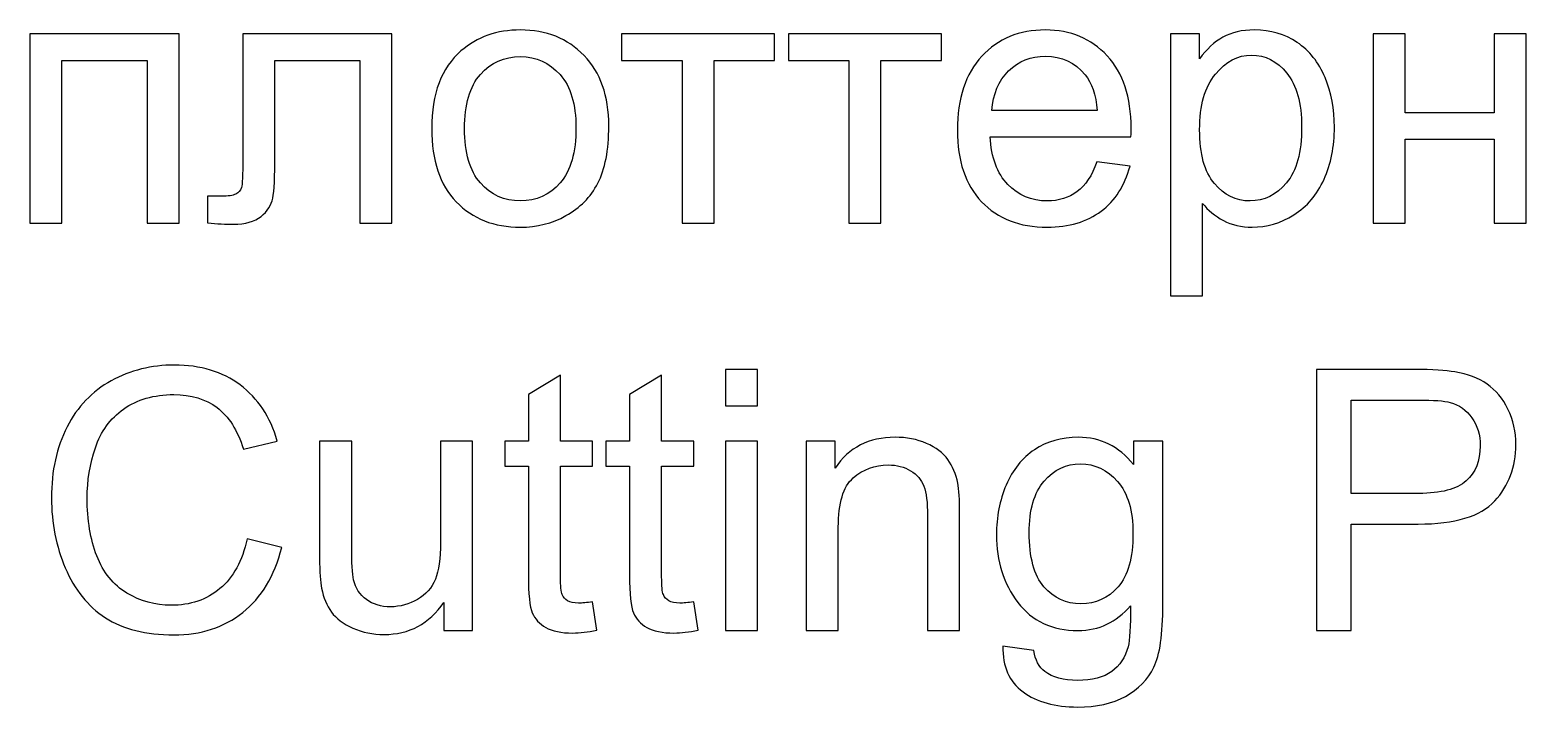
# Model space of a CAD drawing. Header units: centimetres. Extents: x -73.3 to 26.2, y -19.8 to 24.4.
# Drawn here: x -29.373 to -25.895, y 13.987 to 15.559 of the extents above; entities that cross this region are included whole.
import ezdxf

# ---------------------------------------------------------------- set-up
doc = ezdxf.new("R2010")
doc.units = ezdxf.units.CM
doc.header["$MEASUREMENT"] = 0
doc.layers.add('layer 1', color=7, linetype='Continuous')

msp = doc.modelspace()

# ---------------------------------------------------------------- linework, layer by layer
at = {"layer": 'layer 1', "color": 250}
for points, knots in [([(-29.37258, 15.54962), (-29.37258, 15.54962), (-29.02545, 15.54962), (-29.02545, 15.54962), (-29.02545, 15.54962), (-29.02545, 15.54962), (-29.02545, 15.1102), (-29.02545, 15.1102), (-29.02545, 15.1102), (-29.02545, 15.1102), (-29.09995, 15.1102), (-29.09995, 15.1102), (-29.09995, 15.1102), (-29.09995, 15.1102), (-29.09995, 15.48781), (-29.09995, 15.48781), (-29.09995, 15.48781), (-29.09995, 15.48781), (-29.29807, 15.48781), (-29.29807, 15.48781), (-29.29807, 15.48781), (-29.29807, 15.48781), (-29.29807, 15.1102), (-29.29807, 15.1102), (-29.29807, 15.1102), (-29.29807, 15.1102), (-29.37258, 15.1102), (-29.37258, 15.1102), (-29.37258, 15.1102), (-29.37258, 15.1102), (-29.37258, 15.54962), (-29.37258, 15.54962)], [0, 0, 0, 0, 0.1111111, 0.1111111, 0.1111111, 0.1111111, 0.2222222, 0.2222222, 0.2222222, 0.2222222, 0.3333333, 0.3333333, 0.3333333, 0.3333333, 0.4444444, 0.4444444, 0.4444444, 0.4444444, 0.5555556, 0.5555556, 0.5555556, 0.5555556, 0.6666667, 0.6666667, 0.6666667, 0.6666667, 0.7777778, 0.7777778, 0.7777778, 0.7777778, 1, 1, 1, 1]), ([(-28.8777, 15.54962), (-28.8777, 15.54962), (-28.53141, 15.54962), (-28.53141, 15.54962), (-28.53141, 15.54962), (-28.53141, 15.54962), (-28.53141, 15.11062), (-28.53141, 15.11062), (-28.53141, 15.11062), (-28.53141, 15.11062), (-28.60592, 15.11062), (-28.60592, 15.11062), (-28.60592, 15.11062), (-28.60592, 15.11062), (-28.60592, 15.48781), (-28.60592, 15.48781), (-28.60592, 15.48781), (-28.60592, 15.48781), (-28.8032, 15.48781), (-28.8032, 15.48781), (-28.8032, 15.48781), (-28.8032, 15.48781), (-28.8032, 15.26923), (-28.8032, 15.26923), (-28.8032, 15.26923), (-28.8032, 15.21829), (-28.80489, 15.18471), (-28.80813, 15.16834), (-28.80813, 15.16834), (-28.81152, 15.15211), (-28.82055, 15.138), (-28.83537, 15.12586), (-28.83537, 15.12586), (-28.85033, 15.11373), (-28.87178, 15.10766), (-28.89986, 15.10766), (-28.89986, 15.10766), (-28.91721, 15.10766), (-28.93725, 15.10879), (-28.95983, 15.11091), (-28.95983, 15.11091), (-28.95983, 15.11091), (-28.95983, 15.17285), (-28.95983, 15.17285), (-28.95983, 15.17285), (-28.95983, 15.17285), (-28.92723, 15.17285), (-28.92723, 15.17285), (-28.92723, 15.17285), (-28.91185, 15.17285), (-28.90085, 15.17441), (-28.89421, 15.17765), (-28.89421, 15.17765), (-28.88758, 15.18076), (-28.88321, 15.18584), (-28.88095, 15.19275), (-28.88095, 15.19275), (-28.87883, 15.19966), (-28.8777, 15.2221), (-28.8777, 15.26006), (-28.8777, 15.26006), (-28.8777, 15.26006), (-28.8777, 15.54962), (-28.8777, 15.54962)], [0, 0, 0, 0, 0.0588235, 0.0588235, 0.0588235, 0.0588235, 0.1176471, 0.1176471, 0.1176471, 0.1176471, 0.1764706, 0.1764706, 0.1764706, 0.1764706, 0.2352941, 0.2352941, 0.2352941, 0.2352941, 0.2941176, 0.2941176, 0.2941176, 0.2941176, 0.3529412, 0.3529412, 0.3529412, 0.3529412, 0.4117647, 0.4117647, 0.4117647, 0.4117647, 0.4705882, 0.4705882, 0.4705882, 0.4705882, 0.5294118, 0.5294118, 0.5294118, 0.5294118, 0.5882353, 0.5882353, 0.5882353, 0.5882353, 0.6470588, 0.6470588, 0.6470588, 0.6470588, 0.7058824, 0.7058824, 0.7058824, 0.7058824, 0.7647059, 0.7647059, 0.7647059, 0.7647059, 0.8235294, 0.8235294, 0.8235294, 0.8235294, 0.8823529, 0.8823529, 0.8823529, 0.8823529, 1, 1, 1, 1]), ([(-28.43857, 15.32991), (-28.43857, 15.41105), (-28.41599, 15.47116), (-28.3707, 15.51025), (-28.3707, 15.51025), (-28.33302, 15.54271), (-28.28687, 15.55894), (-28.23255, 15.55894), (-28.23255, 15.55894), (-28.17229, 15.55894), (-28.1229, 15.53918), (-28.08452, 15.49967), (-28.08452, 15.49967), (-28.04628, 15.4603), (-28.02709, 15.40569), (-28.02709, 15.33612), (-28.02709, 15.33612), (-28.02709, 15.27968), (-28.03555, 15.23537), (-28.05249, 15.20305), (-28.05249, 15.20305), (-28.06942, 15.17074), (-28.09412, 15.14562), (-28.12657, 15.1277), (-28.12657, 15.1277), (-28.15889, 15.10978), (-28.19431, 15.10089), (-28.23255, 15.10089), (-28.23255, 15.10089), (-28.29407, 15.10089), (-28.34374, 15.1205), (-28.3817, 15.15987), (-28.3817, 15.15987), (-28.41966, 15.19924), (-28.43857, 15.25597), (-28.43857, 15.32991)], [0, 0, 0, 0, 0.1, 0.1, 0.1, 0.1, 0.2, 0.2, 0.2, 0.2, 0.3, 0.3, 0.3, 0.3, 0.4, 0.4, 0.4, 0.4, 0.5, 0.5, 0.5, 0.5, 0.6, 0.6, 0.6, 0.6, 0.7, 0.7, 0.7, 0.7, 0.8, 0.8, 0.8, 0.8, 1, 1, 1, 1]), ([(-27.99732, 15.54962), (-27.99732, 15.54962), (-27.64172, 15.54962), (-27.64172, 15.54962), (-27.64172, 15.54962), (-27.64172, 15.54962), (-27.64172, 15.48781), (-27.64172, 15.48781), (-27.64172, 15.48781), (-27.64172, 15.48781), (-27.78226, 15.48781), (-27.78226, 15.48781), (-27.78226, 15.48781), (-27.78226, 15.48781), (-27.78226, 15.1102), (-27.78226, 15.1102), (-27.78226, 15.1102), (-27.78226, 15.1102), (-27.85677, 15.1102), (-27.85677, 15.1102), (-27.85677, 15.1102), (-27.85677, 15.1102), (-27.85677, 15.48781), (-27.85677, 15.48781), (-27.85677, 15.48781), (-27.85677, 15.48781), (-27.99732, 15.48781), (-27.99732, 15.48781), (-27.99732, 15.48781), (-27.99732, 15.48781), (-27.99732, 15.54962), (-27.99732, 15.54962)], [0, 0, 0, 0, 0.1111111, 0.1111111, 0.1111111, 0.1111111, 0.2222222, 0.2222222, 0.2222222, 0.2222222, 0.3333333, 0.3333333, 0.3333333, 0.3333333, 0.4444444, 0.4444444, 0.4444444, 0.4444444, 0.5555556, 0.5555556, 0.5555556, 0.5555556, 0.6666667, 0.6666667, 0.6666667, 0.6666667, 0.7777778, 0.7777778, 0.7777778, 0.7777778, 1, 1, 1, 1]), ([(-27.60955, 15.54962), (-27.60955, 15.54962), (-27.25395, 15.54962), (-27.25395, 15.54962), (-27.25395, 15.54962), (-27.25395, 15.54962), (-27.25395, 15.48781), (-27.25395, 15.48781), (-27.25395, 15.48781), (-27.25395, 15.48781), (-27.39449, 15.48781), (-27.39449, 15.48781), (-27.39449, 15.48781), (-27.39449, 15.48781), (-27.39449, 15.1102), (-27.39449, 15.1102), (-27.39449, 15.1102), (-27.39449, 15.1102), (-27.469, 15.1102), (-27.469, 15.1102), (-27.469, 15.1102), (-27.469, 15.1102), (-27.469, 15.48781), (-27.469, 15.48781), (-27.469, 15.48781), (-27.469, 15.48781), (-27.60955, 15.48781), (-27.60955, 15.48781), (-27.60955, 15.48781), (-27.60955, 15.48781), (-27.60955, 15.54962), (-27.60955, 15.54962)], [0, 0, 0, 0, 0.1111111, 0.1111111, 0.1111111, 0.1111111, 0.2222222, 0.2222222, 0.2222222, 0.2222222, 0.3333333, 0.3333333, 0.3333333, 0.3333333, 0.4444444, 0.4444444, 0.4444444, 0.4444444, 0.5555556, 0.5555556, 0.5555556, 0.5555556, 0.6666667, 0.6666667, 0.6666667, 0.6666667, 0.7777778, 0.7777778, 0.7777778, 0.7777778, 1, 1, 1, 1]), ([(-26.89256, 15.25244), (-26.89256, 15.25244), (-26.81551, 15.24228), (-26.81551, 15.24228), (-26.81551, 15.24228), (-26.82751, 15.19755), (-26.84994, 15.16269), (-26.88268, 15.138), (-26.88268, 15.138), (-26.91542, 15.1133), (-26.95719, 15.10089), (-27.00813, 15.10089), (-27.00813, 15.10089), (-27.07219, 15.10089), (-27.12299, 15.12064), (-27.16053, 15.16015), (-27.16053, 15.16015), (-27.19807, 15.19952), (-27.21683, 15.25498), (-27.21683, 15.32624), (-27.21683, 15.32624), (-27.21683, 15.3999), (-27.19792, 15.45719), (-27.15997, 15.49783), (-27.15997, 15.49783), (-27.12201, 15.53862), (-27.07276, 15.55894), (-27.01222, 15.55894), (-27.01222, 15.55894), (-26.95366, 15.55894), (-26.90582, 15.53904), (-26.86871, 15.4991), (-26.86871, 15.4991), (-26.8316, 15.45917), (-26.81297, 15.40301), (-26.81297, 15.33062), (-26.81297, 15.33062), (-26.81297, 15.32624), (-26.81311, 15.31961), (-26.81339, 15.31086), (-26.81339, 15.31086), (-26.81339, 15.31086), (-27.14063, 15.31086), (-27.14063, 15.31086), (-27.14063, 15.31086), (-27.13781, 15.26274), (-27.12426, 15.22577), (-27.09971, 15.20023), (-27.09971, 15.20023), (-27.0753, 15.17469), (-27.04468, 15.16185), (-27.00813, 15.16185), (-27.00813, 15.16185), (-26.98089, 15.16185), (-26.95761, 15.16904), (-26.93842, 15.18344), (-26.93842, 15.18344), (-26.91909, 15.19783), (-26.90385, 15.22083), (-26.89256, 15.25244)], [0, 0, 0, 0, 0.0625, 0.0625, 0.0625, 0.0625, 0.125, 0.125, 0.125, 0.125, 0.1875, 0.1875, 0.1875, 0.1875, 0.25, 0.25, 0.25, 0.25, 0.3125, 0.3125, 0.3125, 0.3125, 0.375, 0.375, 0.375, 0.375, 0.4375, 0.4375, 0.4375, 0.4375, 0.5, 0.5, 0.5, 0.5, 0.5625, 0.5625, 0.5625, 0.5625, 0.625, 0.625, 0.625, 0.625, 0.6875, 0.6875, 0.6875, 0.6875, 0.75, 0.75, 0.75, 0.75, 0.8125, 0.8125, 0.8125, 0.8125, 0.875, 0.875, 0.875, 0.875, 1, 1, 1, 1]), ([(-26.72139, 14.94171), (-26.72139, 14.94171), (-26.72139, 15.54962), (-26.72139, 15.54962), (-26.72139, 15.54962), (-26.72139, 15.54962), (-26.65366, 15.54962), (-26.65366, 15.54962), (-26.65366, 15.54962), (-26.65366, 15.54962), (-26.65366, 15.49191), (-26.65366, 15.49191), (-26.65366, 15.49191), (-26.63771, 15.5142), (-26.61965, 15.53099), (-26.59947, 15.54214), (-26.59947, 15.54214), (-26.57943, 15.55329), (-26.55502, 15.55894), (-26.52637, 15.55894), (-26.52637, 15.55894), (-26.48884, 15.55894), (-26.45582, 15.54934), (-26.42717, 15.53001), (-26.42717, 15.53001), (-26.39853, 15.51082), (-26.37694, 15.48358), (-26.36226, 15.44859), (-26.36226, 15.44859), (-26.34773, 15.41345), (-26.34039, 15.37507), (-26.34039, 15.33316), (-26.34039, 15.33316), (-26.34039, 15.28842), (-26.34843, 15.24807), (-26.36452, 15.21208), (-26.36452, 15.21208), (-26.38061, 15.17624), (-26.40403, 15.14872), (-26.43479, 15.12953), (-26.43479, 15.12953), (-26.46541, 15.11048), (-26.49773, 15.10089), (-26.53159, 15.10089), (-26.53159, 15.10089), (-26.55643, 15.10089), (-26.57873, 15.10611), (-26.59834, 15.11655), (-26.59834, 15.11655), (-26.6181, 15.12699), (-26.63418, 15.14012), (-26.64688, 15.15606), (-26.64688, 15.15606), (-26.64688, 15.15606), (-26.64688, 14.94171), (-26.64688, 14.94171), (-26.64688, 14.94171), (-26.64688, 14.94171), (-26.72139, 14.94171), (-26.72139, 14.94171)], [0, 0, 0, 0, 0.0625, 0.0625, 0.0625, 0.0625, 0.125, 0.125, 0.125, 0.125, 0.1875, 0.1875, 0.1875, 0.1875, 0.25, 0.25, 0.25, 0.25, 0.3125, 0.3125, 0.3125, 0.3125, 0.375, 0.375, 0.375, 0.375, 0.4375, 0.4375, 0.4375, 0.4375, 0.5, 0.5, 0.5, 0.5, 0.5625, 0.5625, 0.5625, 0.5625, 0.625, 0.625, 0.625, 0.625, 0.6875, 0.6875, 0.6875, 0.6875, 0.75, 0.75, 0.75, 0.75, 0.8125, 0.8125, 0.8125, 0.8125, 0.875, 0.875, 0.875, 0.875, 1, 1, 1, 1]), ([(-26.2505, 15.54962), (-26.2505, 15.54962), (-26.17599, 15.54962), (-26.17599, 15.54962), (-26.17599, 15.54962), (-26.17599, 15.54962), (-26.17599, 15.36674), (-26.17599, 15.36674), (-26.17599, 15.36674), (-26.17599, 15.36674), (-25.96941, 15.36674), (-25.96941, 15.36674), (-25.96941, 15.36674), (-25.96941, 15.36674), (-25.96941, 15.54962), (-25.96941, 15.54962), (-25.96941, 15.54962), (-25.96941, 15.54962), (-25.8949, 15.54962), (-25.8949, 15.54962), (-25.8949, 15.54962), (-25.8949, 15.54962), (-25.8949, 15.1102), (-25.8949, 15.1102), (-25.8949, 15.1102), (-25.8949, 15.1102), (-25.96941, 15.1102), (-25.96941, 15.1102), (-25.96941, 15.1102), (-25.96941, 15.1102), (-25.96941, 15.30493), (-25.96941, 15.30493), (-25.96941, 15.30493), (-25.96941, 15.30493), (-26.17599, 15.30493), (-26.17599, 15.30493), (-26.17599, 15.30493), (-26.17599, 15.30493), (-26.17599, 15.1102), (-26.17599, 15.1102), (-26.17599, 15.1102), (-26.17599, 15.1102), (-26.2505, 15.1102), (-26.2505, 15.1102), (-26.2505, 15.1102), (-26.2505, 15.1102), (-26.2505, 15.54962), (-26.2505, 15.54962)], [0, 0, 0, 0, 0.0769231, 0.0769231, 0.0769231, 0.0769231, 0.1538462, 0.1538462, 0.1538462, 0.1538462, 0.2307692, 0.2307692, 0.2307692, 0.2307692, 0.3076923, 0.3076923, 0.3076923, 0.3076923, 0.3846154, 0.3846154, 0.3846154, 0.3846154, 0.4615385, 0.4615385, 0.4615385, 0.4615385, 0.5384615, 0.5384615, 0.5384615, 0.5384615, 0.6153846, 0.6153846, 0.6153846, 0.6153846, 0.6923077, 0.6923077, 0.6923077, 0.6923077, 0.7692308, 0.7692308, 0.7692308, 0.7692308, 0.8461538, 0.8461538, 0.8461538, 0.8461538, 1, 1, 1, 1]), ([(-28.36237, 15.32977), (-28.36237, 15.27361), (-28.35009, 15.23156), (-28.32554, 15.20376), (-28.32554, 15.20376), (-28.30084, 15.17582), (-28.26994, 15.16185), (-28.23255, 15.16185), (-28.23255, 15.16185), (-28.19558, 15.16185), (-28.16481, 15.17582), (-28.14012, 15.2039), (-28.14012, 15.2039), (-28.11557, 15.23198), (-28.10329, 15.27474), (-28.10329, 15.33217), (-28.10329, 15.33217), (-28.10329, 15.38636), (-28.11571, 15.42742), (-28.1404, 15.45522), (-28.1404, 15.45522), (-28.1651, 15.48316), (-28.19586, 15.49713), (-28.23255, 15.49713), (-28.23255, 15.49713), (-28.26994, 15.49713), (-28.30084, 15.4833), (-28.32554, 15.4555), (-28.32554, 15.4555), (-28.35009, 15.4277), (-28.36237, 15.38579), (-28.36237, 15.32977)], [0, 0, 0, 0, 0.1111111, 0.1111111, 0.1111111, 0.1111111, 0.2222222, 0.2222222, 0.2222222, 0.2222222, 0.3333333, 0.3333333, 0.3333333, 0.3333333, 0.4444444, 0.4444444, 0.4444444, 0.4444444, 0.5555556, 0.5555556, 0.5555556, 0.5555556, 0.6666667, 0.6666667, 0.6666667, 0.6666667, 0.7777778, 0.7777778, 0.7777778, 0.7777778, 1, 1, 1, 1]), ([(-27.1364, 15.37182), (-27.1364, 15.37182), (-26.89171, 15.37182), (-26.89171, 15.37182), (-26.89171, 15.37182), (-26.89496, 15.40879), (-26.90441, 15.43645), (-26.91979, 15.45494), (-26.91979, 15.45494), (-26.94336, 15.48358), (-26.97412, 15.49797), (-27.0118, 15.49797), (-27.0118, 15.49797), (-27.04595, 15.49797), (-27.07459, 15.48654), (-27.09788, 15.46368), (-27.09788, 15.46368), (-27.12102, 15.44082), (-27.13386, 15.4102), (-27.1364, 15.37182)], [0, 0, 0, 0, 0.1666667, 0.1666667, 0.1666667, 0.1666667, 0.3333333, 0.3333333, 0.3333333, 0.3333333, 0.5, 0.5, 0.5, 0.5, 0.6666667, 0.6666667, 0.6666667, 0.6666667, 1, 1, 1, 1]), ([(-26.65366, 15.32723), (-26.65366, 15.27093), (-26.64223, 15.2293), (-26.61951, 15.20235), (-26.61951, 15.20235), (-26.59665, 15.17539), (-26.56899, 15.16185), (-26.53653, 15.16185), (-26.53653, 15.16185), (-26.50351, 15.16185), (-26.47529, 15.17582), (-26.45187, 15.20376), (-26.45187, 15.20376), (-26.4283, 15.2317), (-26.41659, 15.27488), (-26.41659, 15.33344), (-26.41659, 15.33344), (-26.41659, 15.38932), (-26.42802, 15.43109), (-26.45102, 15.45889), (-26.45102, 15.45889), (-26.47402, 15.48669), (-26.5014, 15.50051), (-26.53329, 15.50051), (-26.53329, 15.50051), (-26.5649, 15.50051), (-26.59284, 15.4857), (-26.61711, 15.45621), (-26.61711, 15.45621), (-26.64152, 15.42657), (-26.65366, 15.38367), (-26.65366, 15.32723)], [0, 0, 0, 0, 0.1111111, 0.1111111, 0.1111111, 0.1111111, 0.2222222, 0.2222222, 0.2222222, 0.2222222, 0.3333333, 0.3333333, 0.3333333, 0.3333333, 0.4444444, 0.4444444, 0.4444444, 0.4444444, 0.5555556, 0.5555556, 0.5555556, 0.5555556, 0.6666667, 0.6666667, 0.6666667, 0.6666667, 0.7777778, 0.7777778, 0.7777778, 0.7777778, 1, 1, 1, 1]), ([(-28.86781, 14.37699), (-28.86781, 14.37699), (-28.78738, 14.35667), (-28.78738, 14.35667), (-28.78738, 14.35667), (-28.80417, 14.29077), (-28.83437, 14.24067), (-28.87797, 14.2061), (-28.87797, 14.2061), (-28.92158, 14.17153), (-28.97492, 14.15417), (-29.038, 14.15417), (-29.038, 14.15417), (-29.10319, 14.15417), (-29.15625, 14.16743), (-29.19717, 14.1941), (-29.19717, 14.1941), (-29.23809, 14.22063), (-29.26914, 14.25916), (-29.29044, 14.30953), (-29.29044, 14.30953), (-29.31175, 14.36005), (-29.32248, 14.4141), (-29.32248, 14.47195), (-29.32248, 14.47195), (-29.32248, 14.53503), (-29.31048, 14.59006), (-29.28635, 14.63705), (-29.28635, 14.63705), (-29.26222, 14.68404), (-29.22793, 14.71975), (-29.18348, 14.74416), (-29.18348, 14.74416), (-29.13903, 14.76857), (-29.09007, 14.78071), (-29.03673, 14.78071), (-29.03673, 14.78071), (-28.97605, 14.78071), (-28.92511, 14.76532), (-28.8839, 14.73442), (-28.8839, 14.73442), (-28.84256, 14.70352), (-28.81377, 14.6602), (-28.79754, 14.60432), (-28.79754, 14.60432), (-28.79754, 14.60432), (-28.87628, 14.58569), (-28.87628, 14.58569), (-28.87628, 14.58569), (-28.89025, 14.62972), (-28.91071, 14.66189), (-28.93738, 14.68193), (-28.93738, 14.68193), (-28.96405, 14.70211), (-28.99764, 14.71213), (-29.03814, 14.71213), (-29.03814, 14.71213), (-29.08456, 14.71213), (-29.12351, 14.70098), (-29.15469, 14.67868), (-29.15469, 14.67868), (-29.18588, 14.65639), (-29.20789, 14.62633), (-29.22045, 14.58879), (-29.22045, 14.58879), (-29.23315, 14.55112), (-29.2395, 14.51231), (-29.2395, 14.47238), (-29.2395, 14.47238), (-29.2395, 14.42087), (-29.23202, 14.37586), (-29.21707, 14.33747), (-29.21707, 14.33747), (-29.20211, 14.29895), (-29.17882, 14.2703), (-29.14722, 14.25125), (-29.14722, 14.25125), (-29.11561, 14.2322), (-29.08146, 14.22275), (-29.04463, 14.22275), (-29.04463, 14.22275), (-28.99975, 14.22275), (-28.96194, 14.23573), (-28.93089, 14.26156), (-28.93089, 14.26156), (-28.89985, 14.28752), (-28.87882, 14.3259), (-28.86781, 14.37699)], [0, 0, 0, 0, 0.0434783, 0.0434783, 0.0434783, 0.0434783, 0.0869565, 0.0869565, 0.0869565, 0.0869565, 0.1304348, 0.1304348, 0.1304348, 0.1304348, 0.173913, 0.173913, 0.173913, 0.173913, 0.2173913, 0.2173913, 0.2173913, 0.2173913, 0.2608696, 0.2608696, 0.2608696, 0.2608696, 0.3043478, 0.3043478, 0.3043478, 0.3043478, 0.3478261, 0.3478261, 0.3478261, 0.3478261, 0.3913043, 0.3913043, 0.3913043, 0.3913043, 0.4347826, 0.4347826, 0.4347826, 0.4347826, 0.4782609, 0.4782609, 0.4782609, 0.4782609, 0.5217391, 0.5217391, 0.5217391, 0.5217391, 0.5652174, 0.5652174, 0.5652174, 0.5652174, 0.6086957, 0.6086957, 0.6086957, 0.6086957, 0.6521739, 0.6521739, 0.6521739, 0.6521739, 0.6956522, 0.6956522, 0.6956522, 0.6956522, 0.7391304, 0.7391304, 0.7391304, 0.7391304, 0.7826087, 0.7826087, 0.7826087, 0.7826087, 0.826087, 0.826087, 0.826087, 0.826087, 0.8695652, 0.8695652, 0.8695652, 0.8695652, 0.9130435, 0.9130435, 0.9130435, 0.9130435, 1, 1, 1, 1]), ([(-28.06489, 14.23079), (-28.06489, 14.23079), (-28.05473, 14.16504), (-28.05473, 14.16504), (-28.05473, 14.16504), (-28.07561, 14.16066), (-28.09438, 14.1584), (-28.11075, 14.1584), (-28.11075, 14.1584), (-28.1377, 14.1584), (-28.15858, 14.16264), (-28.17354, 14.17124), (-28.17354, 14.17124), (-28.18836, 14.17985), (-28.1988, 14.191), (-28.20487, 14.20497), (-28.20487, 14.20497), (-28.21094, 14.21894), (-28.2139, 14.24829), (-28.2139, 14.29302), (-28.2139, 14.29302), (-28.2139, 14.29302), (-28.2139, 14.54618), (-28.2139, 14.54618), (-28.2139, 14.54618), (-28.2139, 14.54618), (-28.26893, 14.54618), (-28.26893, 14.54618), (-28.26893, 14.54618), (-28.26893, 14.54618), (-28.26893, 14.60375), (-28.26893, 14.60375), (-28.26893, 14.60375), (-28.26893, 14.60375), (-28.2139, 14.60375), (-28.2139, 14.60375), (-28.2139, 14.60375), (-28.2139, 14.60375), (-28.2139, 14.71241), (-28.2139, 14.71241), (-28.2139, 14.71241), (-28.2139, 14.71241), (-28.13939, 14.75714), (-28.13939, 14.75714), (-28.13939, 14.75714), (-28.13939, 14.75714), (-28.13939, 14.60375), (-28.13939, 14.60375), (-28.13939, 14.60375), (-28.13939, 14.60375), (-28.06489, 14.60375), (-28.06489, 14.60375), (-28.06489, 14.60375), (-28.06489, 14.60375), (-28.06489, 14.54618), (-28.06489, 14.54618), (-28.06489, 14.54618), (-28.06489, 14.54618), (-28.13939, 14.54618), (-28.13939, 14.54618), (-28.13939, 14.54618), (-28.13939, 14.54618), (-28.13939, 14.28879), (-28.13939, 14.28879), (-28.13939, 14.28879), (-28.13939, 14.26748), (-28.13812, 14.25379), (-28.13544, 14.24773), (-28.13544, 14.24773), (-28.1329, 14.24166), (-28.12867, 14.23686), (-28.12274, 14.23319), (-28.12274, 14.23319), (-28.11681, 14.22966), (-28.10835, 14.22783), (-28.09734, 14.22783), (-28.09734, 14.22783), (-28.08916, 14.22783), (-28.07829, 14.22882), (-28.06489, 14.23079)], [0, 0, 0, 0, 0.047619, 0.047619, 0.047619, 0.047619, 0.0952381, 0.0952381, 0.0952381, 0.0952381, 0.1428571, 0.1428571, 0.1428571, 0.1428571, 0.1904762, 0.1904762, 0.1904762, 0.1904762, 0.2380952, 0.2380952, 0.2380952, 0.2380952, 0.2857143, 0.2857143, 0.2857143, 0.2857143, 0.3333333, 0.3333333, 0.3333333, 0.3333333, 0.3809524, 0.3809524, 0.3809524, 0.3809524, 0.4285714, 0.4285714, 0.4285714, 0.4285714, 0.4761905, 0.4761905, 0.4761905, 0.4761905, 0.5238095, 0.5238095, 0.5238095, 0.5238095, 0.5714286, 0.5714286, 0.5714286, 0.5714286, 0.6190476, 0.6190476, 0.6190476, 0.6190476, 0.6666667, 0.6666667, 0.6666667, 0.6666667, 0.7142857, 0.7142857, 0.7142857, 0.7142857, 0.7619048, 0.7619048, 0.7619048, 0.7619048, 0.8095238, 0.8095238, 0.8095238, 0.8095238, 0.8571429, 0.8571429, 0.8571429, 0.8571429, 0.9047619, 0.9047619, 0.9047619, 0.9047619, 1, 1, 1, 1]), ([(-27.82966, 14.23079), (-27.82966, 14.23079), (-27.8195, 14.16504), (-27.8195, 14.16504), (-27.8195, 14.16504), (-27.84038, 14.16066), (-27.85915, 14.1584), (-27.87552, 14.1584), (-27.87552, 14.1584), (-27.90247, 14.1584), (-27.92335, 14.16264), (-27.93831, 14.17124), (-27.93831, 14.17124), (-27.95313, 14.17985), (-27.96357, 14.191), (-27.96964, 14.20497), (-27.96964, 14.20497), (-27.97571, 14.21894), (-27.97867, 14.24829), (-27.97867, 14.29302), (-27.97867, 14.29302), (-27.97867, 14.29302), (-27.97867, 14.54618), (-27.97867, 14.54618), (-27.97867, 14.54618), (-27.97867, 14.54618), (-28.0337, 14.54618), (-28.0337, 14.54618), (-28.0337, 14.54618), (-28.0337, 14.54618), (-28.0337, 14.60375), (-28.0337, 14.60375), (-28.0337, 14.60375), (-28.0337, 14.60375), (-27.97867, 14.60375), (-27.97867, 14.60375), (-27.97867, 14.60375), (-27.97867, 14.60375), (-27.97867, 14.71241), (-27.97867, 14.71241), (-27.97867, 14.71241), (-27.97867, 14.71241), (-27.90416, 14.75714), (-27.90416, 14.75714), (-27.90416, 14.75714), (-27.90416, 14.75714), (-27.90416, 14.60375), (-27.90416, 14.60375), (-27.90416, 14.60375), (-27.90416, 14.60375), (-27.82966, 14.60375), (-27.82966, 14.60375), (-27.82966, 14.60375), (-27.82966, 14.60375), (-27.82966, 14.54618), (-27.82966, 14.54618), (-27.82966, 14.54618), (-27.82966, 14.54618), (-27.90416, 14.54618), (-27.90416, 14.54618), (-27.90416, 14.54618), (-27.90416, 14.54618), (-27.90416, 14.28879), (-27.90416, 14.28879), (-27.90416, 14.28879), (-27.90416, 14.26748), (-27.90289, 14.25379), (-27.90021, 14.24773), (-27.90021, 14.24773), (-27.89767, 14.24166), (-27.89344, 14.23686), (-27.88751, 14.23319), (-27.88751, 14.23319), (-27.88158, 14.22966), (-27.87312, 14.22783), (-27.86211, 14.22783), (-27.86211, 14.22783), (-27.85393, 14.22783), (-27.84306, 14.22882), (-27.82966, 14.23079)], [0, 0, 0, 0, 0.047619, 0.047619, 0.047619, 0.047619, 0.0952381, 0.0952381, 0.0952381, 0.0952381, 0.1428571, 0.1428571, 0.1428571, 0.1428571, 0.1904762, 0.1904762, 0.1904762, 0.1904762, 0.2380952, 0.2380952, 0.2380952, 0.2380952, 0.2857143, 0.2857143, 0.2857143, 0.2857143, 0.3333333, 0.3333333, 0.3333333, 0.3333333, 0.3809524, 0.3809524, 0.3809524, 0.3809524, 0.4285714, 0.4285714, 0.4285714, 0.4285714, 0.4761905, 0.4761905, 0.4761905, 0.4761905, 0.5238095, 0.5238095, 0.5238095, 0.5238095, 0.5714286, 0.5714286, 0.5714286, 0.5714286, 0.6190476, 0.6190476, 0.6190476, 0.6190476, 0.6666667, 0.6666667, 0.6666667, 0.6666667, 0.7142857, 0.7142857, 0.7142857, 0.7142857, 0.7619048, 0.7619048, 0.7619048, 0.7619048, 0.8095238, 0.8095238, 0.8095238, 0.8095238, 0.8571429, 0.8571429, 0.8571429, 0.8571429, 0.9047619, 0.9047619, 0.9047619, 0.9047619, 1, 1, 1, 1]), ([(-27.75614, 14.68588), (-27.75614, 14.68588), (-27.75614, 14.77055), (-27.75614, 14.77055), (-27.75614, 14.77055), (-27.75614, 14.77055), (-27.68163, 14.77055), (-27.68163, 14.77055), (-27.68163, 14.77055), (-27.68163, 14.77055), (-27.68163, 14.68588), (-27.68163, 14.68588), (-27.68163, 14.68588), (-27.68163, 14.68588), (-27.75614, 14.68588), (-27.75614, 14.68588)], [0, 0, 0, 0, 0.2, 0.2, 0.2, 0.2, 0.4, 0.4, 0.4, 0.4, 0.6, 0.6, 0.6, 0.6, 1, 1, 1, 1]), ([(-26.38172, 14.16433), (-26.38172, 14.16433), (-26.38172, 14.77055), (-26.38172, 14.77055), (-26.38172, 14.77055), (-26.38172, 14.77055), (-26.15283, 14.77055), (-26.15283, 14.77055), (-26.15283, 14.77055), (-26.11262, 14.77055), (-26.08185, 14.76857), (-26.06055, 14.76476), (-26.06055, 14.76476), (-26.03077, 14.75982), (-26.00579, 14.75037), (-25.98562, 14.73654), (-25.98562, 14.73654), (-25.96544, 14.72257), (-25.94921, 14.70309), (-25.93693, 14.67812), (-25.93693, 14.67812), (-25.92466, 14.65314), (-25.91859, 14.62562), (-25.91859, 14.59557), (-25.91859, 14.59557), (-25.91859, 14.5442), (-25.93496, 14.5006), (-25.96784, 14.46504), (-25.96784, 14.46504), (-26.00057, 14.42934), (-26.05998, 14.41156), (-26.14578, 14.41156), (-26.14578, 14.41156), (-26.14578, 14.41156), (-26.30128, 14.41156), (-26.30128, 14.41156), (-26.30128, 14.41156), (-26.30128, 14.41156), (-26.30128, 14.16433), (-26.30128, 14.16433), (-26.30128, 14.16433), (-26.30128, 14.16433), (-26.38172, 14.16433), (-26.38172, 14.16433)], [0, 0, 0, 0, 0.0833333, 0.0833333, 0.0833333, 0.0833333, 0.1666667, 0.1666667, 0.1666667, 0.1666667, 0.25, 0.25, 0.25, 0.25, 0.3333333, 0.3333333, 0.3333333, 0.3333333, 0.4166667, 0.4166667, 0.4166667, 0.4166667, 0.5, 0.5, 0.5, 0.5, 0.5833333, 0.5833333, 0.5833333, 0.5833333, 0.6666667, 0.6666667, 0.6666667, 0.6666667, 0.75, 0.75, 0.75, 0.75, 0.8333333, 0.8333333, 0.8333333, 0.8333333, 1, 1, 1, 1]), ([(-26.30128, 14.48268), (-26.30128, 14.48268), (-26.14465, 14.48268), (-26.14465, 14.48268), (-26.14465, 14.48268), (-26.09272, 14.48268), (-26.05603, 14.49227), (-26.03416, 14.51161), (-26.03416, 14.51161), (-26.01243, 14.53094), (-26.00156, 14.55803), (-26.00156, 14.59317), (-26.00156, 14.59317), (-26.00156, 14.61843), (-26.00791, 14.64016), (-26.02075, 14.65822), (-26.02075, 14.65822), (-26.03359, 14.67628), (-26.05053, 14.68828), (-26.07141, 14.69406), (-26.07141, 14.69406), (-26.08496, 14.69759), (-26.10994, 14.69943), (-26.1462, 14.69943), (-26.1462, 14.69943), (-26.1462, 14.69943), (-26.30128, 14.69943), (-26.30128, 14.69943), (-26.30128, 14.69943), (-26.30128, 14.69943), (-26.30128, 14.48268), (-26.30128, 14.48268)], [0, 0, 0, 0, 0.1111111, 0.1111111, 0.1111111, 0.1111111, 0.2222222, 0.2222222, 0.2222222, 0.2222222, 0.3333333, 0.3333333, 0.3333333, 0.3333333, 0.4444444, 0.4444444, 0.4444444, 0.4444444, 0.5555556, 0.5555556, 0.5555556, 0.5555556, 0.6666667, 0.6666667, 0.6666667, 0.6666667, 0.7777778, 0.7777778, 0.7777778, 0.7777778, 1, 1, 1, 1]), ([(-27.56804, 14.16433), (-27.56804, 14.16433), (-27.56804, 14.60375), (-27.56804, 14.60375), (-27.56804, 14.60375), (-27.56804, 14.60375), (-27.50115, 14.60375), (-27.50115, 14.60375), (-27.50115, 14.60375), (-27.50115, 14.60375), (-27.50115, 14.54138), (-27.50115, 14.54138), (-27.50115, 14.54138), (-27.46898, 14.58922), (-27.42241, 14.61307), (-27.36159, 14.61307), (-27.36159, 14.61307), (-27.33506, 14.61307), (-27.31079, 14.60827), (-27.28864, 14.59881), (-27.28864, 14.59881), (-27.26648, 14.58936), (-27.24983, 14.5768), (-27.23883, 14.56142), (-27.23883, 14.56142), (-27.22782, 14.54604), (-27.22006, 14.52769), (-27.21568, 14.50653), (-27.21568, 14.50653), (-27.213, 14.4927), (-27.21159, 14.46857), (-27.21159, 14.43414), (-27.21159, 14.43414), (-27.21159, 14.43414), (-27.21159, 14.16433), (-27.21159, 14.16433), (-27.21159, 14.16433), (-27.21159, 14.16433), (-27.2861, 14.16433), (-27.2861, 14.16433), (-27.2861, 14.16433), (-27.2861, 14.16433), (-27.2861, 14.43131), (-27.2861, 14.43131), (-27.2861, 14.43131), (-27.2861, 14.46165), (-27.28892, 14.48437), (-27.29471, 14.49933), (-27.29471, 14.49933), (-27.30049, 14.51429), (-27.31079, 14.52628), (-27.32547, 14.53531), (-27.32547, 14.53531), (-27.34014, 14.5442), (-27.3575, 14.54872), (-27.37726, 14.54872), (-27.37726, 14.54872), (-27.40887, 14.54872), (-27.4361, 14.5387), (-27.4591, 14.51852), (-27.4591, 14.51852), (-27.4821, 14.49848), (-27.49353, 14.46024), (-27.49353, 14.40408), (-27.49353, 14.40408), (-27.49353, 14.40408), (-27.49353, 14.16433), (-27.49353, 14.16433), (-27.49353, 14.16433), (-27.49353, 14.16433), (-27.56804, 14.16433), (-27.56804, 14.16433)], [0, 0, 0, 0, 0.0526316, 0.0526316, 0.0526316, 0.0526316, 0.1052632, 0.1052632, 0.1052632, 0.1052632, 0.1578947, 0.1578947, 0.1578947, 0.1578947, 0.2105263, 0.2105263, 0.2105263, 0.2105263, 0.2631579, 0.2631579, 0.2631579, 0.2631579, 0.3157895, 0.3157895, 0.3157895, 0.3157895, 0.3684211, 0.3684211, 0.3684211, 0.3684211, 0.4210526, 0.4210526, 0.4210526, 0.4210526, 0.4736842, 0.4736842, 0.4736842, 0.4736842, 0.5263158, 0.5263158, 0.5263158, 0.5263158, 0.5789474, 0.5789474, 0.5789474, 0.5789474, 0.6315789, 0.6315789, 0.6315789, 0.6315789, 0.6842105, 0.6842105, 0.6842105, 0.6842105, 0.7368421, 0.7368421, 0.7368421, 0.7368421, 0.7894737, 0.7894737, 0.7894737, 0.7894737, 0.8421053, 0.8421053, 0.8421053, 0.8421053, 0.8947368, 0.8947368, 0.8947368, 0.8947368, 1, 1, 1, 1]), ([(-27.11084, 14.12792), (-27.11084, 14.12792), (-27.03887, 14.11776), (-27.03887, 14.11776), (-27.03887, 14.11776), (-27.03591, 14.09547), (-27.02744, 14.07924), (-27.01361, 14.06894), (-27.01361, 14.06894), (-26.99513, 14.05525), (-26.96987, 14.04834), (-26.93783, 14.04834), (-26.93783, 14.04834), (-26.9034, 14.04834), (-26.87673, 14.05525), (-26.85797, 14.06894), (-26.85797, 14.06894), (-26.8392, 14.08263), (-26.8265, 14.10196), (-26.81987, 14.12665), (-26.81987, 14.12665), (-26.81606, 14.14175), (-26.81422, 14.1735), (-26.8145, 14.2219), (-26.8145, 14.2219), (-26.8471, 14.18352), (-26.8876, 14.16433), (-26.93614, 14.16433), (-26.93614, 14.16433), (-26.99654, 14.16433), (-27.04339, 14.18606), (-27.07641, 14.22966), (-27.07641, 14.22966), (-27.10957, 14.27313), (-27.12608, 14.32534), (-27.12608, 14.38616), (-27.12608, 14.38616), (-27.12608, 14.42807), (-27.11846, 14.46673), (-27.10336, 14.50215), (-27.10336, 14.50215), (-27.08826, 14.53757), (-27.06625, 14.5648), (-27.03746, 14.58414), (-27.03746, 14.58414), (-27.00867, 14.60347), (-26.97481, 14.61307), (-26.93586, 14.61307), (-26.93586, 14.61307), (-26.88407, 14.61307), (-26.84131, 14.5919), (-26.80773, 14.54956), (-26.80773, 14.54956), (-26.80773, 14.54956), (-26.80773, 14.60375), (-26.80773, 14.60375), (-26.80773, 14.60375), (-26.80773, 14.60375), (-26.73915, 14.60375), (-26.73915, 14.60375), (-26.73915, 14.60375), (-26.73915, 14.60375), (-26.73915, 14.2243), (-26.73915, 14.2243), (-26.73915, 14.2243), (-26.73915, 14.15586), (-26.74606, 14.10746), (-26.76003, 14.07896), (-26.76003, 14.07896), (-26.77386, 14.05045), (-26.79602, 14.02788), (-26.82607, 14.01136), (-26.82607, 14.01136), (-26.85627, 13.99485), (-26.89338, 13.98653), (-26.93741, 13.98653), (-26.93741, 13.98653), (-26.98976, 13.98653), (-27.03196, 13.99824), (-27.06413, 14.02181), (-27.06413, 14.02181), (-27.09644, 14.04523), (-27.11197, 14.08065), (-27.11084, 14.12792)], [0, 0, 0, 0, 0.0454545, 0.0454545, 0.0454545, 0.0454545, 0.0909091, 0.0909091, 0.0909091, 0.0909091, 0.1363636, 0.1363636, 0.1363636, 0.1363636, 0.1818182, 0.1818182, 0.1818182, 0.1818182, 0.2272727, 0.2272727, 0.2272727, 0.2272727, 0.2727273, 0.2727273, 0.2727273, 0.2727273, 0.3181818, 0.3181818, 0.3181818, 0.3181818, 0.3636364, 0.3636364, 0.3636364, 0.3636364, 0.4090909, 0.4090909, 0.4090909, 0.4090909, 0.4545455, 0.4545455, 0.4545455, 0.4545455, 0.5, 0.5, 0.5, 0.5, 0.5454545, 0.5454545, 0.5454545, 0.5454545, 0.5909091, 0.5909091, 0.5909091, 0.5909091, 0.6363636, 0.6363636, 0.6363636, 0.6363636, 0.6818182, 0.6818182, 0.6818182, 0.6818182, 0.7272727, 0.7272727, 0.7272727, 0.7272727, 0.7727273, 0.7727273, 0.7727273, 0.7727273, 0.8181818, 0.8181818, 0.8181818, 0.8181818, 0.8636364, 0.8636364, 0.8636364, 0.8636364, 0.9090909, 0.9090909, 0.9090909, 0.9090909, 1, 1, 1, 1]), ([(-28.41047, 14.16433), (-28.41047, 14.16433), (-28.41047, 14.22966), (-28.41047, 14.22966), (-28.41047, 14.22966), (-28.44462, 14.17985), (-28.4909, 14.15502), (-28.54946, 14.15502), (-28.54946, 14.15502), (-28.57529, 14.15502), (-28.59942, 14.15996), (-28.62185, 14.16983), (-28.62185, 14.16983), (-28.64429, 14.17985), (-28.66094, 14.19227), (-28.67181, 14.20723), (-28.67181, 14.20723), (-28.68267, 14.22233), (-28.69029, 14.24067), (-28.69467, 14.2624), (-28.69467, 14.2624), (-28.69763, 14.27708), (-28.69918, 14.30022), (-28.69918, 14.33183), (-28.69918, 14.33183), (-28.69918, 14.33183), (-28.69918, 14.60375), (-28.69918, 14.60375), (-28.69918, 14.60375), (-28.69918, 14.60375), (-28.62468, 14.60375), (-28.62468, 14.60375), (-28.62468, 14.60375), (-28.62468, 14.60375), (-28.62468, 14.36062), (-28.62468, 14.36062), (-28.62468, 14.36062), (-28.62468, 14.32181), (-28.62312, 14.29556), (-28.62016, 14.28216), (-28.62016, 14.28216), (-28.6155, 14.26254), (-28.60563, 14.2473), (-28.59039, 14.23616), (-28.59039, 14.23616), (-28.57529, 14.22501), (-28.55666, 14.21936), (-28.53436, 14.21936), (-28.53436, 14.21936), (-28.51207, 14.21936), (-28.49118, 14.22501), (-28.47171, 14.23644), (-28.47171, 14.23644), (-28.45224, 14.24787), (-28.43841, 14.26353), (-28.43022, 14.28315), (-28.43022, 14.28315), (-28.42218, 14.30276), (-28.41809, 14.33141), (-28.41809, 14.3688), (-28.41809, 14.3688), (-28.41809, 14.3688), (-28.41809, 14.60375), (-28.41809, 14.60375), (-28.41809, 14.60375), (-28.41809, 14.60375), (-28.34358, 14.60375), (-28.34358, 14.60375), (-28.34358, 14.60375), (-28.34358, 14.60375), (-28.34358, 14.16433), (-28.34358, 14.16433), (-28.34358, 14.16433), (-28.34358, 14.16433), (-28.41047, 14.16433), (-28.41047, 14.16433)], [0, 0, 0, 0, 0.05, 0.05, 0.05, 0.05, 0.1, 0.1, 0.1, 0.1, 0.15, 0.15, 0.15, 0.15, 0.2, 0.2, 0.2, 0.2, 0.25, 0.25, 0.25, 0.25, 0.3, 0.3, 0.3, 0.3, 0.35, 0.35, 0.35, 0.35, 0.4, 0.4, 0.4, 0.4, 0.45, 0.45, 0.45, 0.45, 0.5, 0.5, 0.5, 0.5, 0.55, 0.55, 0.55, 0.55, 0.6, 0.6, 0.6, 0.6, 0.65, 0.65, 0.65, 0.65, 0.7, 0.7, 0.7, 0.7, 0.75, 0.75, 0.75, 0.75, 0.8, 0.8, 0.8, 0.8, 0.85, 0.85, 0.85, 0.85, 0.9, 0.9, 0.9, 0.9, 1, 1, 1, 1]), ([(-27.75614, 14.16433), (-27.75614, 14.16433), (-27.75614, 14.60375), (-27.75614, 14.60375), (-27.75614, 14.60375), (-27.75614, 14.60375), (-27.68163, 14.60375), (-27.68163, 14.60375), (-27.68163, 14.60375), (-27.68163, 14.60375), (-27.68163, 14.16433), (-27.68163, 14.16433), (-27.68163, 14.16433), (-27.68163, 14.16433), (-27.75614, 14.16433), (-27.75614, 14.16433)], [0, 0, 0, 0, 0.2, 0.2, 0.2, 0.2, 0.4, 0.4, 0.4, 0.4, 0.6, 0.6, 0.6, 0.6, 1, 1, 1, 1]), ([(-27.04988, 14.39152), (-27.04988, 14.33409), (-27.03845, 14.29218), (-27.01559, 14.26579), (-27.01559, 14.26579), (-26.99259, 14.2394), (-26.96394, 14.22614), (-26.92951, 14.22614), (-26.92951, 14.22614), (-26.89522, 14.22614), (-26.86657, 14.23926), (-26.84329, 14.26551), (-26.84329, 14.26551), (-26.82015, 14.29175), (-26.80858, 14.33296), (-26.80858, 14.38912), (-26.80858, 14.38912), (-26.80858, 14.44274), (-26.82057, 14.48324), (-26.84442, 14.51048), (-26.84442, 14.51048), (-26.86827, 14.53771), (-26.89705, 14.55126), (-26.93064, 14.55126), (-26.93064, 14.55126), (-26.9638, 14.55126), (-26.99188, 14.53785), (-27.01516, 14.51104), (-27.01516, 14.51104), (-27.03831, 14.48423), (-27.04988, 14.44444), (-27.04988, 14.39152)], [0, 0, 0, 0, 0.1111111, 0.1111111, 0.1111111, 0.1111111, 0.2222222, 0.2222222, 0.2222222, 0.2222222, 0.3333333, 0.3333333, 0.3333333, 0.3333333, 0.4444444, 0.4444444, 0.4444444, 0.4444444, 0.5555556, 0.5555556, 0.5555556, 0.5555556, 0.6666667, 0.6666667, 0.6666667, 0.6666667, 0.7777778, 0.7777778, 0.7777778, 0.7777778, 1, 1, 1, 1])]:
    msp.add_open_spline(points, degree=3, knots=knots, dxfattribs=at)

doc.saveas('drawing.dxf')
